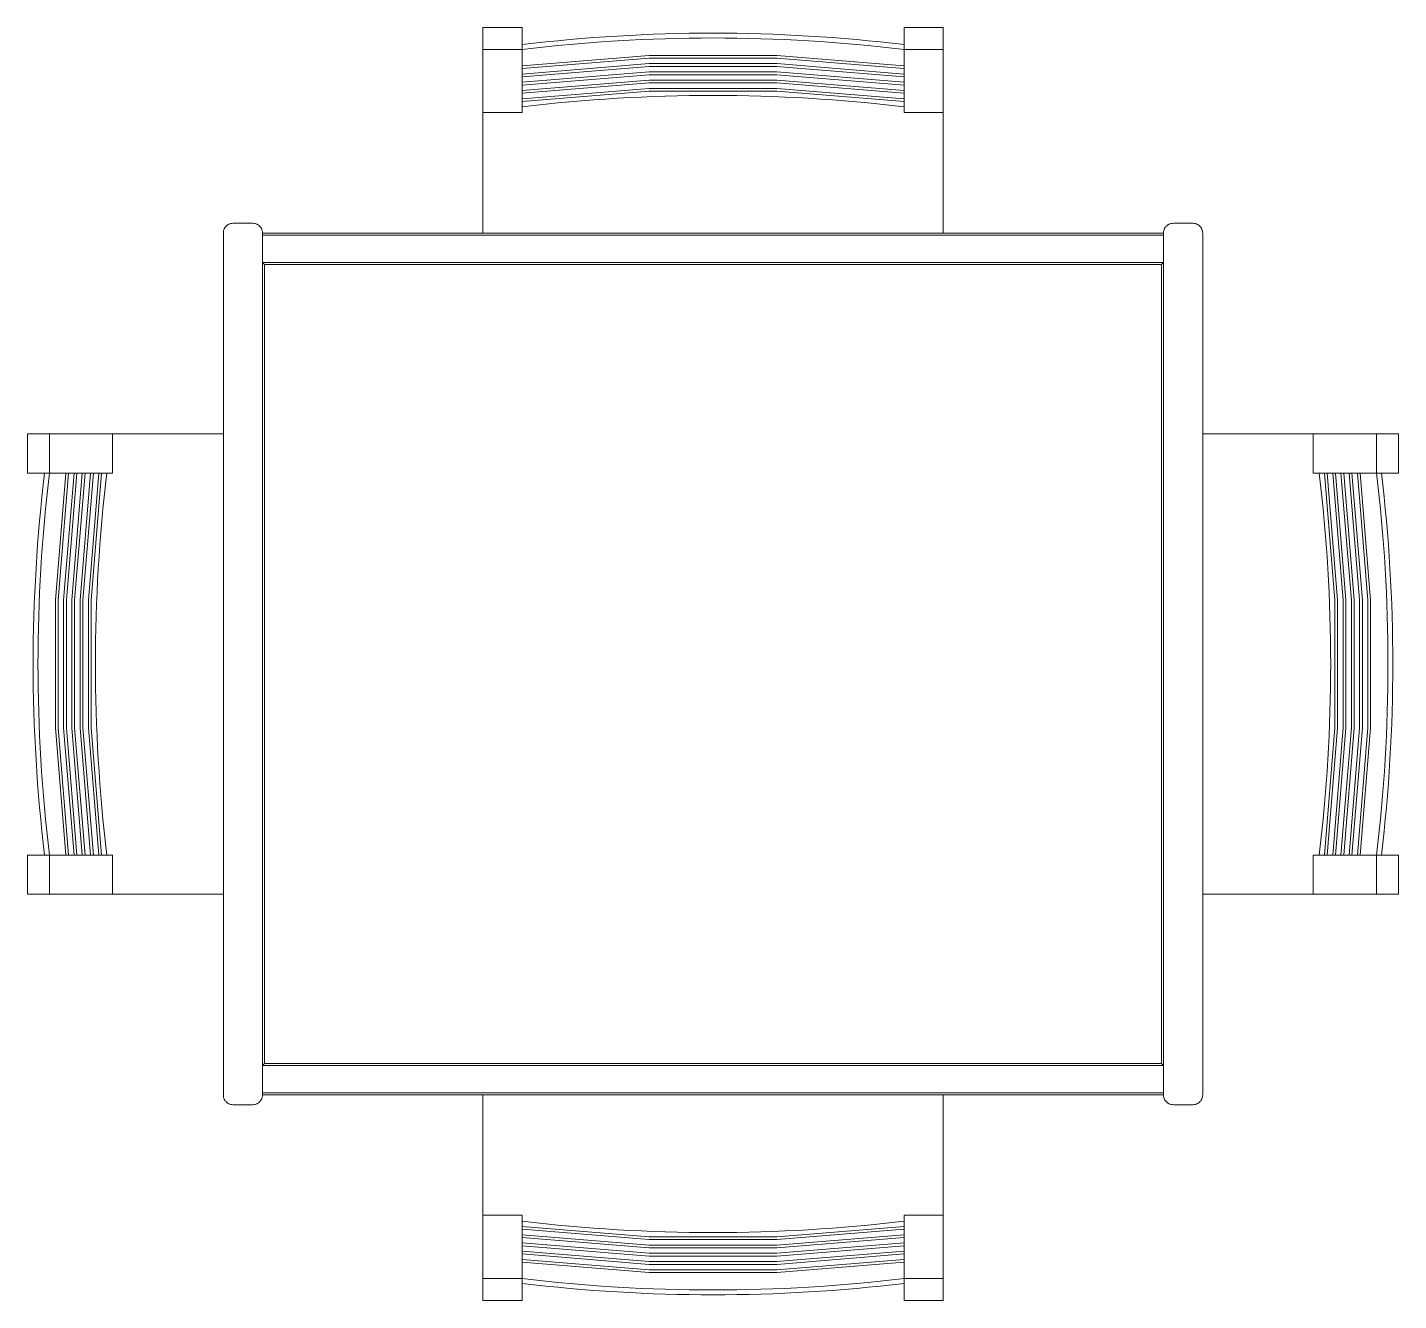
# Model space of a CAD drawing. Header units: millimetres. Extents: x -3817 to 5248, y 289 to 3424.
# Drawn here: x 2062.4 to 2230.4, y 2463 to 2619 of the extents above; entities that cross this region are included whole.
import ezdxf

# ---------------------------------------------------------------- set-up
doc = ezdxf.new("R2010")
doc.units = ezdxf.units.MM
doc.layers.add('1 Amenagament', color=8, linetype='Continuous', lineweight=9)
doc.layers.add('AMENAGEMENT', color=8, linetype='Continuous', lineweight=9)

# ---------------------------------------------------------------- blocks, each defined once
blk = doc.blocks.new('cr')
at = {"layer": '1 Amenagament'}
for p, q in [((5443.46, 5281.17), (5443.46, 5283.42)), ((5443.46, 5283.42), (5447.46, 5283.42)), ((5447.46, 5283.42), (5447.46, 5281.17)), ((5486.46, 5281.17), (5486.46, 5283.42)), ((5490.46, 5283.42), (5486.46, 5283.42)), ((5490.46, 5283.42), (5490.46, 5281.17)), ((5443.46, 5274.78), (5443.46, 5281.17)), ((5443.46, 5281.17), (5447.46, 5281.17)), ((5447.46, 5281.66), (5447.46, 5281.17)), ((5447.46, 5281.17), (5447.46, 5279.51)), ((5447.46, 5281.17), (5447.46, 5279.51)), ((5486.46, 5281.17), (5486.46, 5281.66)), ((5486.46, 5281.17), (5486.46, 5279.51)), ((5486.46, 5279.51), (5486.46, 5281.17)), ((5490.46, 5281.17), (5486.46, 5281.17)), ((5490.46, 5281.17), (5490.46, 5274.78)), ((5447.46, 5279.51), (5447.46, 5279.23)), ((5486.46, 5279.23), (5486.46, 5279.51)), ((5447.46, 5279.23), (5447.46, 5278.66)), ((5447.46, 5279.23), (5447.46, 5278.66)), ((5447.46, 5278.66), (5447.46, 5278.38)), ((5447.46, 5278.38), (5447.46, 5277.82)), ((5447.46, 5278.38), (5447.46, 5277.82)), ((5486.46, 5279.23), (5486.46, 5278.66)), ((5486.46, 5278.66), (5486.46, 5279.23)), ((5486.46, 5278.38), (5486.46, 5278.66)), ((5486.46, 5278.38), (5486.46, 5277.82)), ((5486.46, 5277.82), (5486.46, 5278.38)), ((5447.46, 5277.82), (5447.46, 5277.54)), ((5447.46, 5277.54), (5447.46, 5276.98)), ((5447.46, 5277.54), (5447.46, 5276.98)), ((5447.46, 5276.98), (5447.46, 5276.7)), ((5447.46, 5276.7), (5447.46, 5276.13)), ((5447.46, 5276.7), (5447.46, 5276.13)), ((5486.46, 5277.54), (5486.46, 5277.82)), ((5486.46, 5277.54), (5486.46, 5276.98)), ((5486.46, 5276.98), (5486.46, 5277.54)), ((5486.46, 5276.7), (5486.46, 5276.98)), ((5486.46, 5276.7), (5486.46, 5276.13)), ((5486.46, 5276.13), (5486.46, 5276.7)), ((5447.46, 5276.13), (5447.46, 5275.85)), ((5447.46, 5275.85), (5447.46, 5275.31)), ((5447.46, 5275.85), (5447.46, 5274.78)), ((5486.46, 5275.85), (5486.46, 5276.13)), ((5486.46, 5275.85), (5486.46, 5275.31)), ((5486.46, 5274.78), (5486.46, 5275.85)), ((5443.46, 5274.72), (5443.46, 5274.78)), ((5443.46, 5274.72), (5443.46, 5262.42)), ((5443.46, 5274.72), (5447.46, 5274.72)), ((5447.46, 5274.78), (5447.46, 5274.72)), ((5486.46, 5274.72), (5486.46, 5274.78)), ((5486.46, 5274.72), (5490.46, 5274.72)), ((5490.46, 5274.78), (5490.46, 5274.72)), ((5490.46, 5262.42), (5490.46, 5274.72)), ((5419.96, 5263.42), (5417.96, 5263.42)), ((5513.96, 5263.42), (5515.96, 5263.42)), ((5416.96, 5262.42), (5416.96, 5174.42)), ((5420.96, 5262.42), (5512.96, 5262.42)), ((5420.96, 5262.22), (5420.96, 5262.42)), ((5420.96, 5259.42), (5420.96, 5262.22)), ((5512.96, 5262.22), (5420.96, 5262.22)), ((5420.96, 5259.42), (5420.96, 5262.22)), ((5512.96, 5262.42), (5512.96, 5262.22)), ((5512.96, 5262.22), (5512.96, 5259.42)), ((5512.96, 5262.22), (5512.96, 5259.42)), ((5516.96, 5174.42), (5516.96, 5262.42)), ((5420.96, 5259.42), (5421.16, 5259.22)), ((5420.96, 5259.42), (5512.96, 5259.42)), ((5420.96, 5177.42), (5420.96, 5259.42)), ((5421.16, 5259.22), (5421.16, 5177.62)), ((5512.76, 5259.22), (5421.16, 5259.22)), ((5512.96, 5259.42), (5512.76, 5259.22)), ((5512.76, 5177.62), (5512.76, 5259.22)), ((5512.96, 5259.42), (5512.96, 5177.42)), ((5396.96, 5241.92), (5399.22, 5241.92)), ((5396.96, 5241.92), (5396.96, 5237.92)), ((5399.22, 5241.92), (5405.6, 5241.92)), ((5399.22, 5241.92), (5399.22, 5237.92)), ((5405.6, 5241.92), (5405.66, 5241.92)), ((5416.96, 5241.92), (5405.66, 5241.92)), ((5405.66, 5237.92), (5405.66, 5241.92)), ((5528.25, 5241.92), (5516.96, 5241.92)), ((5528.25, 5241.92), (5528.31, 5241.92)), ((5528.25, 5241.92), (5528.25, 5237.92)), ((5528.31, 5241.92), (5534.7, 5241.92)), ((5534.7, 5241.92), (5536.96, 5241.92)), ((5534.7, 5241.92), (5534.7, 5237.92)), ((5536.96, 5241.92), (5536.96, 5237.92)), ((5399.22, 5237.92), (5396.96, 5237.92)), ((5399.22, 5237.92), (5398.72, 5237.92)), ((5399.22, 5237.92), (5400.87, 5237.92)), ((5400.87, 5237.92), (5399.22, 5237.92)), ((5401.16, 5237.92), (5400.87, 5237.92)), ((5401.16, 5237.92), (5401.72, 5237.92)), ((5401.72, 5237.92), (5401.16, 5237.92)), ((5402, 5237.92), (5401.72, 5237.92)), ((5402, 5237.92), (5402.56, 5237.92)), ((5402.56, 5237.92), (5402, 5237.92)), ((5402.84, 5237.92), (5402.56, 5237.92)), ((5402.84, 5237.92), (5403.4, 5237.92)), ((5403.4, 5237.92), (5402.84, 5237.92)), ((5403.69, 5237.92), (5403.4, 5237.92)), ((5403.69, 5237.92), (5404.25, 5237.92)), ((5404.25, 5237.92), (5403.69, 5237.92)), ((5404.53, 5237.92), (5404.25, 5237.92)), ((5404.53, 5237.92), (5405.07, 5237.92)), ((5405.6, 5237.92), (5404.53, 5237.92)), ((5405.66, 5237.92), (5405.6, 5237.92)), ((5528.31, 5237.92), (5528.25, 5237.92)), ((5529.38, 5237.92), (5528.31, 5237.92)), ((5529.38, 5237.92), (5528.84, 5237.92)), ((5529.67, 5237.92), (5529.38, 5237.92)), ((5530.23, 5237.92), (5529.67, 5237.92)), ((5530.23, 5237.92), (5529.67, 5237.92)), ((5530.51, 5237.92), (5530.23, 5237.92)), ((5531.07, 5237.92), (5530.51, 5237.92)), ((5531.07, 5237.92), (5530.51, 5237.92)), ((5531.35, 5237.92), (5531.07, 5237.92)), ((5531.91, 5237.92), (5531.35, 5237.92)), ((5531.91, 5237.92), (5531.35, 5237.92)), ((5532.19, 5237.92), (5531.91, 5237.92)), ((5532.76, 5237.92), (5532.19, 5237.92)), ((5532.76, 5237.92), (5532.19, 5237.92)), ((5533.04, 5237.92), (5532.76, 5237.92)), ((5534.7, 5237.92), (5533.04, 5237.92)), ((5534.7, 5237.92), (5533.04, 5237.92)), ((5535.2, 5237.92), (5534.7, 5237.92)), ((5536.96, 5237.92), (5534.7, 5237.92)), ((5396.96, 5198.92), (5399.22, 5198.92)), ((5396.96, 5194.92), (5396.96, 5198.92)), ((5398.72, 5198.92), (5399.22, 5198.92)), ((5399.22, 5198.92), (5400.87, 5198.92)), ((5399.22, 5198.92), (5400.87, 5198.92)), ((5399.22, 5194.92), (5399.22, 5198.92)), ((5400.87, 5198.92), (5401.16, 5198.92)), ((5401.16, 5198.92), (5401.72, 5198.92)), ((5401.16, 5198.92), (5401.72, 5198.92)), ((5401.72, 5198.92), (5402, 5198.92)), ((5402, 5198.92), (5402.56, 5198.92)), ((5402, 5198.92), (5402.56, 5198.92)), ((5402.56, 5198.92), (5402.84, 5198.92)), ((5402.84, 5198.92), (5403.4, 5198.92)), ((5402.84, 5198.92), (5403.4, 5198.92)), ((5403.4, 5198.92), (5403.69, 5198.92)), ((5403.69, 5198.92), (5404.25, 5198.92)), ((5403.69, 5198.92), (5404.25, 5198.92)), ((5404.25, 5198.92), (5404.53, 5198.92)), ((5404.53, 5198.92), (5405.07, 5198.92)), ((5404.53, 5198.92), (5405.6, 5198.92)), ((5405.6, 5198.92), (5405.66, 5198.92)), ((5405.66, 5194.92), (5405.66, 5198.92)), ((5528.25, 5198.92), (5528.31, 5198.92)), ((5528.25, 5198.92), (5528.25, 5194.92)), ((5528.31, 5198.92), (5529.38, 5198.92)), ((5529.38, 5198.92), (5528.84, 5198.92)), ((5529.38, 5198.92), (5529.67, 5198.92)), ((5530.23, 5198.92), (5529.67, 5198.92)), ((5529.67, 5198.92), (5530.23, 5198.92)), ((5530.23, 5198.92), (5530.51, 5198.92)), ((5531.07, 5198.92), (5530.51, 5198.92)), ((5530.51, 5198.92), (5531.07, 5198.92)), ((5531.07, 5198.92), (5531.35, 5198.92)), ((5531.91, 5198.92), (5531.35, 5198.92)), ((5531.35, 5198.92), (5531.91, 5198.92)), ((5531.91, 5198.92), (5532.19, 5198.92)), ((5532.76, 5198.92), (5532.19, 5198.92)), ((5532.19, 5198.92), (5532.76, 5198.92)), ((5532.76, 5198.92), (5533.04, 5198.92)), ((5534.7, 5198.92), (5533.04, 5198.92)), ((5533.04, 5198.92), (5534.7, 5198.92)), ((5534.7, 5198.92), (5535.2, 5198.92)), ((5534.7, 5198.92), (5536.96, 5198.92)), ((5534.7, 5194.92), (5534.7, 5198.92)), ((5536.96, 5194.92), (5536.96, 5198.92)), ((5399.22, 5194.92), (5396.96, 5194.92)), ((5405.6, 5194.92), (5399.22, 5194.92)), ((5405.66, 5194.92), (5405.6, 5194.92)), ((5405.66, 5194.92), (5416.96, 5194.92)), ((5516.96, 5194.92), (5528.25, 5194.92)), ((5528.31, 5194.92), (5528.25, 5194.92)), ((5534.7, 5194.92), (5528.31, 5194.92)), ((5536.96, 5194.92), (5534.7, 5194.92)), ((5420.96, 5177.42), (5421.16, 5177.62)), ((5420.96, 5174.62), (5420.96, 5177.42)), ((5420.96, 5177.42), (5512.96, 5177.42)), ((5420.96, 5174.62), (5420.96, 5177.42)), ((5421.16, 5177.62), (5512.76, 5177.62)), ((5512.96, 5177.42), (5512.76, 5177.62)), ((5512.96, 5177.42), (5512.96, 5174.62)), ((5512.96, 5177.42), (5512.96, 5174.62)), ((5420.96, 5174.62), (5512.96, 5174.62)), ((5420.96, 5174.42), (5420.96, 5174.62)), ((5512.96, 5174.42), (5420.96, 5174.42)), ((5443.46, 5174.42), (5443.46, 5162.13)), ((5490.46, 5162.13), (5490.46, 5174.42)), ((5512.96, 5174.62), (5512.96, 5174.42)), ((5419.96, 5173.42), (5417.96, 5173.42)), ((5513.96, 5173.42), (5515.96, 5173.42)), ((5443.46, 5162.07), (5443.46, 5162.13)), ((5447.46, 5162.13), (5443.46, 5162.13)), ((5443.46, 5155.68), (5443.46, 5162.07)), ((5447.46, 5162.13), (5447.46, 5162.07)), ((5447.46, 5162.07), (5447.46, 5161)), ((5486.46, 5162.07), (5486.46, 5162.13)), ((5490.46, 5162.13), (5486.46, 5162.13)), ((5486.46, 5161), (5486.46, 5162.07)), ((5490.46, 5162.13), (5490.46, 5162.07)), ((5490.46, 5162.07), (5490.46, 5155.68)), ((5447.46, 5161), (5447.46, 5161.54)), ((5447.46, 5161), (5447.46, 5160.72)), ((5447.46, 5160.15), (5447.46, 5160.72)), ((5447.46, 5160.72), (5447.46, 5160.15)), ((5486.46, 5161), (5486.46, 5161.54)), ((5486.46, 5160.72), (5486.46, 5161)), ((5486.46, 5160.15), (5486.46, 5160.72)), ((5486.46, 5160.15), (5486.46, 5160.72)), ((5447.46, 5160.15), (5447.46, 5159.87)), ((5447.46, 5159.31), (5447.46, 5159.87)), ((5447.46, 5159.87), (5447.46, 5159.31)), ((5447.46, 5159.31), (5447.46, 5159.03)), ((5447.46, 5158.47), (5447.46, 5159.03)), ((5447.46, 5159.03), (5447.46, 5158.47)), ((5486.46, 5159.87), (5486.46, 5160.15)), ((5486.46, 5159.31), (5486.46, 5159.87)), ((5486.46, 5159.31), (5486.46, 5159.87)), ((5486.46, 5159.03), (5486.46, 5159.31)), ((5486.46, 5158.47), (5486.46, 5159.03)), ((5486.46, 5158.47), (5486.46, 5159.03)), ((5447.46, 5158.47), (5447.46, 5158.19)), ((5447.46, 5157.62), (5447.46, 5158.19)), ((5447.46, 5158.19), (5447.46, 5157.62)), ((5447.46, 5157.62), (5447.46, 5157.34)), ((5486.46, 5158.19), (5486.46, 5158.47)), ((5486.46, 5157.62), (5486.46, 5158.19)), ((5486.46, 5157.62), (5486.46, 5158.19)), ((5486.46, 5157.34), (5486.46, 5157.62)), ((5447.46, 5155.68), (5447.46, 5157.34)), ((5447.46, 5157.34), (5447.46, 5155.68)), ((5486.46, 5155.68), (5486.46, 5157.34)), ((5486.46, 5155.68), (5486.46, 5157.34)), ((5443.46, 5153.42), (5443.46, 5155.68)), ((5443.46, 5155.68), (5447.46, 5155.68)), ((5447.46, 5155.68), (5447.46, 5155.18)), ((5447.46, 5155.68), (5447.46, 5153.42)), ((5486.46, 5155.18), (5486.46, 5155.68)), ((5486.46, 5153.42), (5486.46, 5155.68)), ((5490.46, 5155.68), (5486.46, 5155.68)), ((5490.46, 5155.68), (5490.46, 5153.42)), ((5443.46, 5153.42), (5447.46, 5153.42)), ((5490.46, 5153.42), (5486.46, 5153.42))]:
    blk.add_line(p, q, dxfattribs=at)
for points in [[(5447.46, 5279.51), (5460.44, 5280.57), (5473.47, 5280.57), (5486.46, 5279.51)], [(5486.46, 5279.23), (5473.47, 5280.29), (5460.44, 5280.29), (5447.46, 5279.23)], [(5447.46, 5278.66), (5460.44, 5279.73), (5473.47, 5279.73), (5486.46, 5278.66)], [(5486.46, 5278.38), (5473.47, 5279.45), (5460.44, 5279.45), (5447.46, 5278.38)], [(5447.46, 5277.82), (5460.44, 5278.88), (5473.47, 5278.88), (5486.46, 5277.82)], [(5486.46, 5277.54), (5473.47, 5278.6), (5460.44, 5278.6), (5447.46, 5277.54)], [(5447.46, 5276.98), (5460.44, 5278.04), (5473.47, 5278.04), (5486.46, 5276.98)], [(5486.46, 5276.7), (5473.47, 5277.76), (5460.44, 5277.76), (5447.46, 5276.7)], [(5447.46, 5276.13), (5460.44, 5277.2), (5473.47, 5277.2), (5486.46, 5276.13)], [(5486.46, 5275.85), (5473.47, 5276.92), (5460.44, 5276.92), (5447.46, 5275.85)], [(5400.87, 5198.92), (5399.81, 5211.91), (5399.81, 5224.94), (5400.87, 5237.92)], [(5401.16, 5237.92), (5400.09, 5224.94), (5400.09, 5211.91), (5401.16, 5198.92)], [(5401.72, 5198.92), (5400.65, 5211.91), (5400.65, 5224.94), (5401.72, 5237.92)], [(5402, 5237.92), (5400.93, 5224.94), (5400.93, 5211.91), (5402, 5198.92)], [(5402.56, 5198.92), (5401.5, 5211.91), (5401.5, 5224.94), (5402.56, 5237.92)], [(5402.84, 5237.92), (5401.78, 5224.94), (5401.78, 5211.91), (5402.84, 5198.92)], [(5403.4, 5198.92), (5402.34, 5211.91), (5402.34, 5224.94), (5403.4, 5237.92)], [(5403.69, 5237.92), (5402.62, 5224.94), (5402.62, 5211.91), (5403.69, 5198.92)], [(5404.25, 5198.92), (5403.18, 5211.91), (5403.18, 5224.94), (5404.25, 5237.92)], [(5404.53, 5237.92), (5403.46, 5224.94), (5403.46, 5211.91), (5404.53, 5198.92)], [(5529.38, 5198.92), (5530.45, 5211.91), (5530.45, 5224.94), (5529.38, 5237.92)], [(5529.67, 5237.92), (5530.73, 5224.94), (5530.73, 5211.91), (5529.67, 5198.92)], [(5530.23, 5198.92), (5531.29, 5211.91), (5531.29, 5224.94), (5530.23, 5237.92)], [(5530.51, 5237.92), (5531.57, 5224.94), (5531.57, 5211.91), (5530.51, 5198.92)], [(5531.07, 5198.92), (5532.14, 5211.91), (5532.14, 5224.94), (5531.07, 5237.92)], [(5531.35, 5237.92), (5532.42, 5224.94), (5532.42, 5211.91), (5531.35, 5198.92)], [(5531.91, 5198.92), (5532.98, 5211.91), (5532.98, 5224.94), (5531.91, 5237.92)], [(5532.19, 5237.92), (5533.26, 5224.94), (5533.26, 5211.91), (5532.19, 5198.92)], [(5532.76, 5198.92), (5533.82, 5211.91), (5533.82, 5224.94), (5532.76, 5237.92)], [(5533.04, 5237.92), (5534.1, 5224.94), (5534.1, 5211.91), (5533.04, 5198.92)], [(5447.46, 5161), (5460.44, 5159.93), (5473.47, 5159.93), (5486.46, 5161)], [(5486.46, 5160.72), (5473.47, 5159.65), (5460.44, 5159.65), (5447.46, 5160.72)], [(5447.46, 5160.15), (5460.44, 5159.09), (5473.47, 5159.09), (5486.46, 5160.15)], [(5486.46, 5159.87), (5473.47, 5158.81), (5460.44, 5158.81), (5447.46, 5159.87)], [(5447.46, 5159.31), (5460.44, 5158.25), (5473.47, 5158.25), (5486.46, 5159.31)], [(5486.46, 5159.03), (5473.47, 5157.96), (5460.44, 5157.96), (5447.46, 5159.03)], [(5447.46, 5158.47), (5460.44, 5157.4), (5473.47, 5157.4), (5486.46, 5158.47)], [(5486.46, 5158.19), (5473.47, 5157.12), (5460.44, 5157.12), (5447.46, 5158.19)], [(5447.46, 5157.62), (5460.44, 5156.56), (5473.47, 5156.56), (5486.46, 5157.62)], [(5486.46, 5157.34), (5473.47, 5156.28), (5460.44, 5156.28), (5447.46, 5157.34)]]:
    blk.add_lwpolyline(points, dxfattribs=at)
for centre, major_axis, start_param, end_param in [((5466.96, 5123.02), (-161.39, 0), 4.591266, 4.833512), ((5466.96, 5123.02), (-160.89, 0), 4.590887, 4.833891), ((5466.96, 5117.16), (-160.89, 0), 4.590887, 4.833891), ((5557.36, 5218.42), (0, -161.39), 4.591266, 4.833512), ((5557.36, 5218.42), (0, -160.89), 4.590887, 4.833891), ((5563.22, 5218.42), (0, -160.89), 4.590887, 4.833891), ((5370.7, 5218.42), (0, -160.89), 1.449295, 1.692298), ((5376.55, 5218.42), (0, -160.89), 1.449295, 1.692298), ((5376.55, 5218.42), (0, -161.39), 1.449673, 1.69192), ((5466.96, 5319.69), (-160.89, 0), 1.449295, 1.692298), ((5466.96, 5313.83), (-160.89, 0), 1.449295, 1.692298), ((5466.96, 5313.83), (-161.39, 0), 1.449673, 1.69192)]:
    blk.add_ellipse(centre, major_axis=major_axis, ratio=0.990268, start_param=start_param, end_param=end_param, dxfattribs=at)
for points, start_tangent, end_tangent in [([(5417.96, 5263.42), (5417.7, 5263.39), (5417.57, 5263.35), (5417.46, 5263.29), (5417.35, 5263.22), (5417.3, 5263.18), (5417.25, 5263.13), (5417.16, 5263.03), (5417.09, 5262.92), (5417.06, 5262.87), (5417.03, 5262.81), (5416.99, 5262.68), (5416.96, 5262.42)], (-0.99999, -0.004435), (0, -1)), ([(5420.96, 5262.42), (5420.92, 5262.68), (5420.88, 5262.81), (5420.82, 5262.92), (5420.79, 5262.98), (5420.75, 5263.03), (5420.66, 5263.13), (5420.62, 5263.18), (5420.57, 5263.22), (5420.46, 5263.29), (5420.34, 5263.35), (5420.22, 5263.39), (5419.96, 5263.42)], (0, 1), (-0.99999, 0.004435)), ([(5512.96, 5262.42), (5512.99, 5262.68), (5513.03, 5262.81), (5513.09, 5262.92), (5513.12, 5262.98), (5513.16, 5263.03), (5513.25, 5263.13), (5513.3, 5263.18), (5513.35, 5263.22), (5513.46, 5263.29), (5513.57, 5263.35), (5513.7, 5263.39), (5513.96, 5263.42)], (0, 1), (1, 0)), ([(5515.96, 5263.42), (5516.22, 5263.39), (5516.34, 5263.35), (5516.46, 5263.29), (5516.57, 5263.22), (5516.62, 5263.18), (5516.66, 5263.13), (5516.75, 5263.03), (5516.82, 5262.92), (5516.85, 5262.87), (5516.88, 5262.81), (5516.92, 5262.68), (5516.96, 5262.42)], (1, 0), (0, -1)), ([(5417.96, 5173.42), (5417.7, 5173.46), (5417.57, 5173.5), (5417.46, 5173.56), (5417.35, 5173.63), (5417.3, 5173.67), (5417.25, 5173.72), (5417.16, 5173.82), (5417.09, 5173.92), (5417.06, 5173.98), (5417.03, 5174.04), (5416.99, 5174.17), (5416.96, 5174.42)], (-1, 0), (0, 1)), ([(5420.96, 5174.42), (5420.92, 5174.17), (5420.88, 5174.04), (5420.82, 5173.92), (5420.79, 5173.87), (5420.75, 5173.82), (5420.66, 5173.72), (5420.62, 5173.67), (5420.57, 5173.63), (5420.46, 5173.56), (5420.34, 5173.5), (5420.22, 5173.46), (5419.96, 5173.42)], (0, -1), (-1, 0)), ([(5512.96, 5174.42), (5512.99, 5174.17), (5513.03, 5174.04), (5513.09, 5173.92), (5513.12, 5173.87), (5513.16, 5173.82), (5513.25, 5173.72), (5513.3, 5173.67), (5513.35, 5173.63), (5513.46, 5173.56), (5513.57, 5173.5), (5513.7, 5173.46), (5513.96, 5173.42)], (0, -1), (0.99999, -0.004435)), ([(5515.96, 5173.42), (5516.22, 5173.46), (5516.34, 5173.5), (5516.46, 5173.56), (5516.57, 5173.63), (5516.62, 5173.67), (5516.66, 5173.72), (5516.75, 5173.82), (5516.82, 5173.92), (5516.85, 5173.98), (5516.88, 5174.04), (5516.92, 5174.17), (5516.96, 5174.42)], (0.99999, 0.004435), (0, 1))]:
    blk.add_spline(points, degree=3, dxfattribs=dict(at, start_tangent=start_tangent, end_tangent=end_tangent))

msp = doc.modelspace()

# ---------------------------------------------------------------- block references
at = {"layer": 'AMENAGEMENT', "xscale": 1.2, "yscale": 1.2, "zscale": 1.2}
msp.add_blockref('cr', (-4413.919, -3721.098), dxfattribs=at)

doc.saveas('drawing.dxf')
